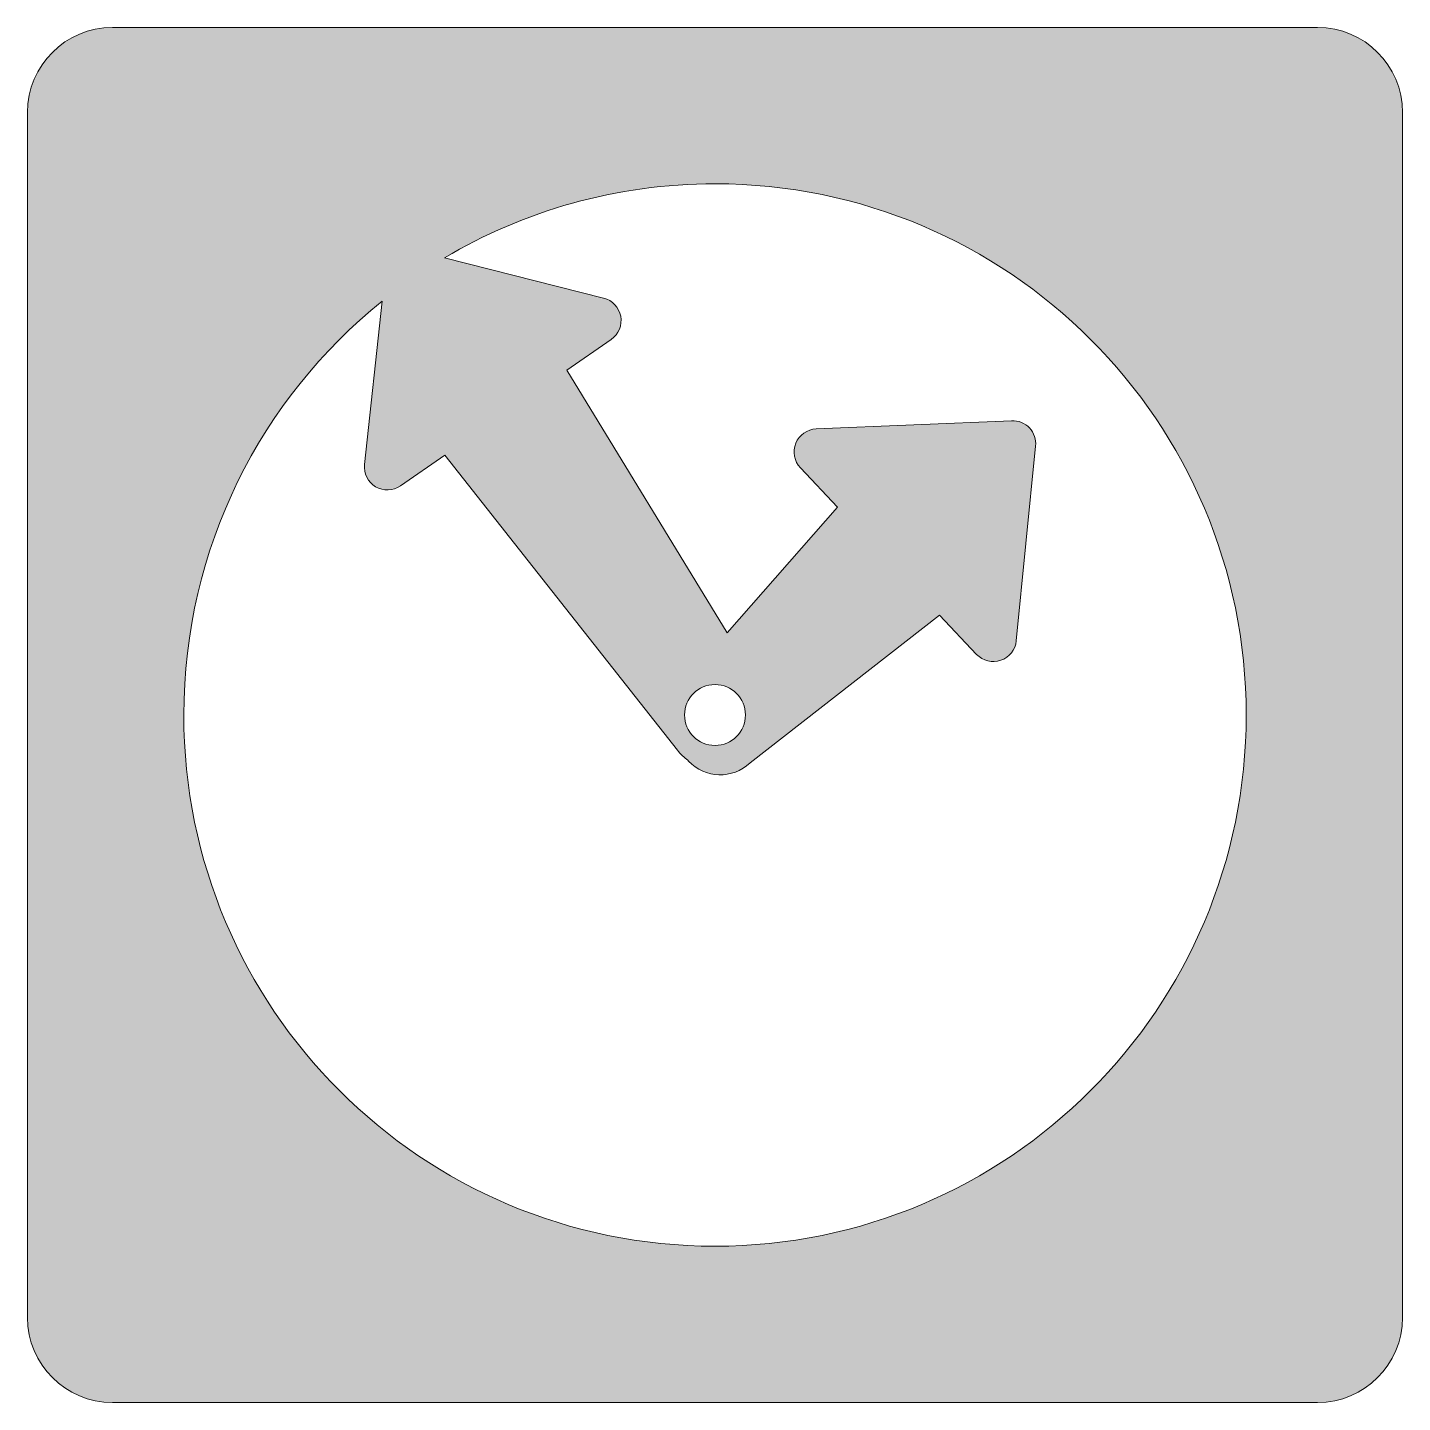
# Model space of a CAD drawing. Header units: inches. Extents: x 0 to 102, y 0 to 102.
import ezdxf

# ---------------------------------------------------------------- set-up
doc = ezdxf.new("R2010")
doc.units = ezdxf.units.IN
doc.header["$MEASUREMENT"] = 0
doc.layers.add('Layer 1', color=7, linetype='Continuous')

msp = doc.modelspace()

# ---------------------------------------------------------------- hatches: boundary and pattern name
at = {"layer": 'Layer 1', "true_color": 0xcce561}
h = msp.add_hatch(color=53, dxfattribs=at)
h.dxf.hatch_style = 2
edge = h.paths.add_edge_path()
edge.add_spline(control_points=[(95.33, 101.6), (95.33, 101.6), (6.27, 101.6), (6.27, 101.6), (2.81, 101.6), (0, 98.79), (0, 95.33), (0, 95.33), (0, 6.27), (0, 6.27), (0, 2.81), (2.81, 0), (6.27, 0), (6.27, 0), (95.33, 0), (95.33, 0), (98.79, 0), (101.6, 2.81), (101.6, 6.27), (101.6, 6.27), (101.6, 95.33), (101.6, 95.33), (101.6, 98.79), (98.79, 101.6), (95.33, 101.6)], knot_values=[0, 0, 0, 0, 1, 1, 1, 2, 2, 2, 3, 3, 3, 4, 4, 4, 5, 5, 5, 6, 6, 6, 7, 7, 7, 8, 8, 8, 8], degree=3, periodic=1)
edge = h.paths.add_edge_path()
edge.add_spline(control_points=[(50.8, 11.55), (29.12, 11.55), (11.55, 29.12), (11.55, 50.8), (11.55, 63.16), (17.27, 74.18), (26.2, 81.37), (26.2, 81.37), (24.9, 69.31), (24.9, 69.31), (24.83, 68.65), (25.15, 68), (25.72, 67.66), (26.3, 67.32), (27.02, 67.35), (27.56, 67.73), (27.56, 67.73), (30.84, 70.01), (30.84, 70.01), (30.84, 70.01), (48.03, 48.21), (48.03, 48.21), (48.25, 47.9), (48.51, 47.65), (48.8, 47.45), (48.8, 47.45), (48.85, 47.39), (48.85, 47.39), (50.07, 46.1), (52.1, 46.04), (53.39, 47.26), (53.39, 47.26), (67.39, 58.18), (67.39, 58.18), (67.39, 58.18), (70.13, 55.28), (70.13, 55.28), (70.59, 54.8), (71.29, 54.63), (71.92, 54.84), (72.55, 55.05), (73, 55.62), (73.06, 56.28), (73.06, 56.28), (74.49, 70.67), (74.49, 70.67), (74.54, 71.16), (74.37, 71.65), (74.04, 72.01), (73.7, 72.37), (73.22, 72.56), (72.72, 72.54), (72.72, 72.54), (58.28, 71.94), (58.28, 71.94), (57.62, 71.91), (57.03, 71.49), (56.77, 70.88), (56.52, 70.26), (56.66, 69.55), (57.11, 69.07), (57.11, 69.07), (59.86, 66.16), (59.86, 66.16), (59.86, 66.16), (51.69, 56.86), (51.69, 56.86), (51.69, 56.86), (39.85, 76.27), (39.85, 76.27), (39.85, 76.27), (43.13, 78.55), (43.13, 78.55), (43.68, 78.94), (43.95, 79.6), (43.83, 80.26), (43.71, 80.91), (43.22, 81.44), (42.57, 81.6), (42.57, 81.6), (30.82, 84.58), (30.82, 84.58), (36.67, 88.05), (43.5, 90.05), (50.8, 90.05), (72.48, 90.05), (90.05, 72.48), (90.05, 50.8), (90.05, 29.12), (72.48, 11.55), (50.8, 11.55)], knot_values=[0, 0, 0, 0, 1, 1, 1, 2, 2, 2, 3, 3, 3, 4, 4, 4, 5, 5, 5, 6, 6, 6, 7, 7, 7, 8, 8, 8, 9, 9, 9, 10, 10, 10, 11, 11, 11, 12, 12, 12, 13, 13, 13, 14, 14, 14, 15, 15, 15, 16, 16, 16, 17, 17, 17, 18, 18, 18, 19, 19, 19, 20, 20, 20, 21, 21, 21, 22, 22, 22, 23, 23, 23, 24, 24, 24, 25, 25, 25, 26, 26, 26, 27, 27, 27, 28, 28, 28, 29, 29, 29, 30, 30, 30, 30], degree=3, periodic=1)
edge = h.paths.add_edge_path()
edge.add_spline(control_points=[(48.55, 50.8), (48.55, 52.04), (49.56, 53.05), (50.8, 53.05), (52.04, 53.05), (53.05, 52.04), (53.05, 50.8), (53.05, 49.56), (52.04, 48.55), (50.8, 48.55), (49.56, 48.55), (48.55, 49.56), (48.55, 50.8)], knot_values=[0, 0, 0, 0, 1, 1, 1, 2, 2, 2, 3, 3, 3, 4, 4, 4, 4], degree=3, periodic=1)

# ---------------------------------------------------------------- linework, layer by layer
at = {"layer": 'Layer 1', "lineweight": 0}
for points, knots in [([(95.33, 101.6), (95.33, 101.6), (6.27, 101.6), (6.27, 101.6), (2.81, 101.6), (0, 98.79), (0, 95.33), (0, 95.33), (0, 6.27), (0, 6.27), (0, 2.81), (2.81, 0), (6.27, 0), (6.27, 0), (95.33, 0), (95.33, 0), (98.79, 0), (101.6, 2.81), (101.6, 6.27), (101.6, 6.27), (101.6, 95.33), (101.6, 95.33), (101.6, 98.79), (98.79, 101.6), (95.33, 101.6)], [0, 0, 0, 0, 1, 1, 1, 2, 2, 2, 3, 3, 3, 4, 4, 4, 5, 5, 5, 6, 6, 6, 7, 7, 7, 8, 8, 8, 8]), ([(50.8, 11.55), (29.12, 11.55), (11.55, 29.12), (11.55, 50.8), (11.55, 63.16), (17.27, 74.18), (26.2, 81.37), (26.2, 81.37), (24.9, 69.31), (24.9, 69.31), (24.83, 68.65), (25.15, 68), (25.72, 67.66), (26.3, 67.32), (27.02, 67.35), (27.56, 67.73), (27.56, 67.73), (30.84, 70.01), (30.84, 70.01), (30.84, 70.01), (48.03, 48.21), (48.03, 48.21), (48.25, 47.9), (48.51, 47.65), (48.8, 47.45), (48.8, 47.45), (48.85, 47.39), (48.85, 47.39), (50.07, 46.1), (52.1, 46.04), (53.39, 47.26), (53.39, 47.26), (67.39, 58.18), (67.39, 58.18), (67.39, 58.18), (70.13, 55.28), (70.13, 55.28), (70.59, 54.8), (71.29, 54.63), (71.92, 54.84), (72.55, 55.05), (73, 55.62), (73.06, 56.28), (73.06, 56.28), (74.49, 70.67), (74.49, 70.67), (74.54, 71.16), (74.37, 71.65), (74.04, 72.01), (73.7, 72.37), (73.22, 72.56), (72.72, 72.54), (72.72, 72.54), (58.28, 71.94), (58.28, 71.94), (57.62, 71.91), (57.03, 71.49), (56.77, 70.88), (56.52, 70.26), (56.66, 69.55), (57.11, 69.07), (57.11, 69.07), (59.86, 66.16), (59.86, 66.16), (59.86, 66.16), (51.69, 56.86), (51.69, 56.86), (51.69, 56.86), (39.85, 76.27), (39.85, 76.27), (39.85, 76.27), (43.13, 78.55), (43.13, 78.55), (43.68, 78.94), (43.95, 79.6), (43.83, 80.26), (43.71, 80.91), (43.22, 81.44), (42.57, 81.6), (42.57, 81.6), (30.82, 84.58), (30.82, 84.58), (36.67, 88.05), (43.5, 90.05), (50.8, 90.05), (72.48, 90.05), (90.05, 72.48), (90.05, 50.8), (90.05, 29.12), (72.48, 11.55), (50.8, 11.55)], [0, 0, 0, 0, 1, 1, 1, 2, 2, 2, 3, 3, 3, 4, 4, 4, 5, 5, 5, 6, 6, 6, 7, 7, 7, 8, 8, 8, 9, 9, 9, 10, 10, 10, 11, 11, 11, 12, 12, 12, 13, 13, 13, 14, 14, 14, 15, 15, 15, 16, 16, 16, 17, 17, 17, 18, 18, 18, 19, 19, 19, 20, 20, 20, 21, 21, 21, 22, 22, 22, 23, 23, 23, 24, 24, 24, 25, 25, 25, 26, 26, 26, 27, 27, 27, 28, 28, 28, 29, 29, 29, 30, 30, 30, 30]), ([(48.55, 50.8), (48.55, 52.04), (49.56, 53.05), (50.8, 53.05), (52.04, 53.05), (53.05, 52.04), (53.05, 50.8), (53.05, 49.56), (52.04, 48.55), (50.8, 48.55), (49.56, 48.55), (48.55, 49.56), (48.55, 50.8)], [0, 0, 0, 0, 1, 1, 1, 2, 2, 2, 3, 3, 3, 4, 4, 4, 4])]:
    msp.add_open_spline(points, degree=3, knots=knots, dxfattribs=at)

doc.saveas('drawing.dxf')
